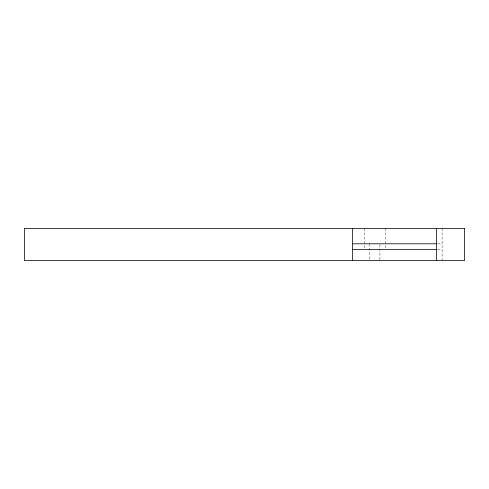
<?xml version="1.0" encoding="UTF-8"?>
<svg xmlns="http://www.w3.org/2000/svg" width="489" height="489" viewBox="0 0 489 489"><rect width="100%" height="100%" fill="white"/><g stroke="black" fill="none" stroke-linecap="round" stroke-linejoin="round"><path stroke-width="0.37" stroke-dasharray="2.44 1.83" d="M437.563 243.797L442.123 243.797M437.563 249.408L442.123 249.408M442.123 228.381L442.123 259.885M385.363 228.381L385.363 248.656M379.892 244.531L379.892 259.885M369.8 243.797L369.8 259.885M364.336 228.381L364.336 248.656"/><path stroke-width="0.73" d="M352.422 243.797L436.805 243.797M352.422 249.408L436.805 249.408M436.518 228.381L436.518 260.619M352.422 228.381L352.422 260.619M464.55 228.381L24.45 228.381L24.45 260.619L464.55 260.619L464.55 228.381"/></g></svg>
